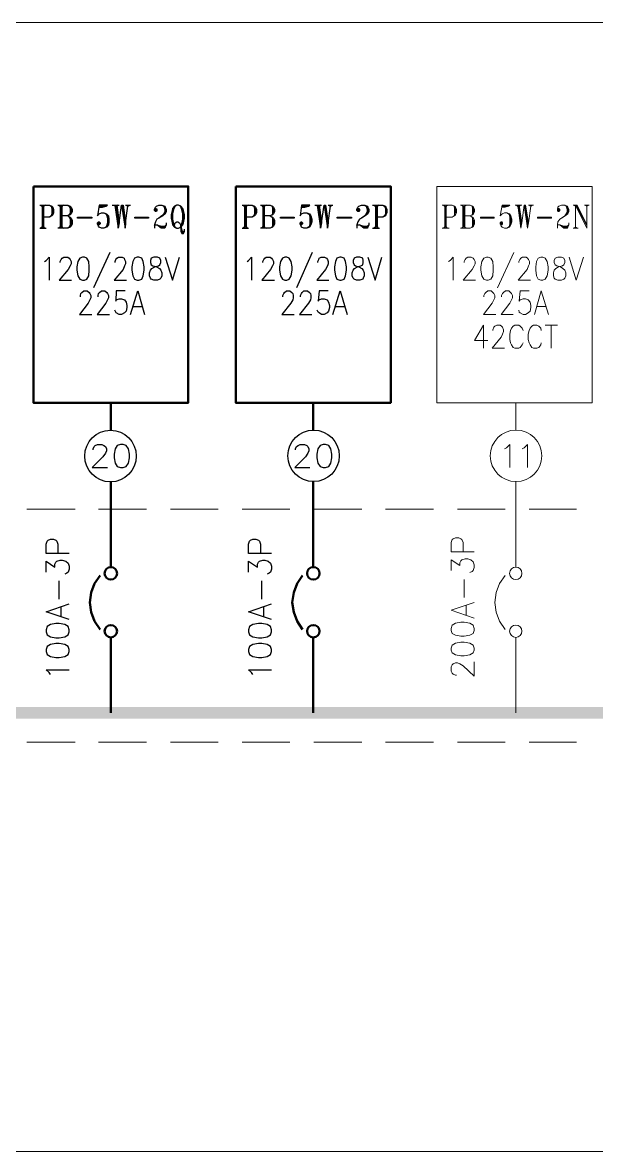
# Model space of a CAD drawing. Header units: inches. Extents: x 0.9 to 46, y 0.8 to 32.4.
# Drawn here: x 9.945 to 11.896, y 24.258 to 28.093 of the extents above; entities that cross this region are included whole.
import ezdxf

# ---------------------------------------------------------------- set-up
doc = ezdxf.new("R2010")
doc.units = ezdxf.units.IN
doc.header["$MEASUREMENT"] = 0
doc.layers.add('PDF_Geometry', color=7, linetype='Continuous')
doc.layers.add('PDF_Solid Fills', color=7, linetype='Continuous')

msp = doc.modelspace()

# ---------------------------------------------------------------- linework, layer by layer
at = {"layer": 'PDF_Geometry', "color": 8, "lineweight": 20, "true_color": 0x808080}
for points in [[(41.7374, 28.0928), (5.4416, 28.0928)], [(41.7374, 24.2579), (5.4416, 24.2579)]]:
    msp.add_lwpolyline(points, dxfattribs=at)
at = {"layer": 'PDF_Geometry', "lineweight": 50}
for points in [[(9.9815, 27.5362), (9.9815, 26.8012), (10.5081, 26.8012), (10.5081, 27.5362)], [(10.6698, 27.5362), (10.6698, 26.8012), (11.1964, 26.8012), (11.1964, 27.5362)]]:
    msp.add_lwpolyline(points, close=True, dxfattribs=at)
at = {"layer": 'PDF_Geometry', "lineweight": 9}
for points in [[(11.3531, 27.5362), (11.3531, 26.8012), (11.8815, 26.8012), (11.8815, 27.5362)], [(11.5481, 27.4278), (11.5015, 27.4278), (11.5015, 27.4312), (11.5481, 27.4312)], [(11.7431, 27.4278), (11.6948, 27.4278), (11.6948, 27.4312), (11.7431, 27.4312)], [(11.7648, 27.4545), (11.7681, 27.4545), (11.7681, 27.4578), (11.7648, 27.4578)], [(11.5715, 27.4095), (11.5748, 27.4095), (11.5748, 27.4128), (11.5715, 27.4128)], [(11.5215, 27.2962), (11.5131, 27.2928), (11.5064, 27.2812), (11.5031, 27.2629), (11.5031, 27.2512), (11.5064, 27.2328), (11.5131, 27.2212), (11.5215, 27.2178), (11.5281, 27.2178), (11.5365, 27.2212), (11.5431, 27.2328), (11.5448, 27.2512), (11.5448, 27.2629), (11.5431, 27.2812), (11.5365, 27.2928), (11.5281, 27.2962)], [(11.7065, 27.2962), (11.6981, 27.2928), (11.6915, 27.2812), (11.6898, 27.2629), (11.6898, 27.2512), (11.6915, 27.2328), (11.6981, 27.2212), (11.7065, 27.2178), (11.7131, 27.2178), (11.7215, 27.2212), (11.7281, 27.2328), (11.7314, 27.2512), (11.7314, 27.2629), (11.7281, 27.2812), (11.7215, 27.2928), (11.7131, 27.2962)], [(11.7648, 27.2962), (11.7548, 27.2928), (11.7514, 27.2845), (11.7514, 27.2778), (11.7548, 27.2695), (11.7615, 27.2662), (11.7731, 27.2629), (11.7815, 27.2578), (11.7881, 27.2512), (11.7915, 27.2428), (11.7915, 27.2328), (11.7881, 27.2245), (11.7848, 27.2212), (11.7765, 27.2178), (11.7648, 27.2178), (11.7548, 27.2212), (11.7514, 27.2245), (11.7498, 27.2328), (11.7498, 27.2428), (11.7514, 27.2512), (11.7581, 27.2578), (11.7664, 27.2629), (11.7798, 27.2662), (11.7848, 27.2695), (11.7881, 27.2778), (11.7881, 27.2845), (11.7848, 27.2928), (11.7765, 27.2962)], [(11.4015, 26.0279), (11.4048, 26.0179), (11.4165, 26.0112), (11.4348, 26.0079), (11.4465, 26.0079), (11.4648, 26.0112), (11.4764, 26.0179), (11.4798, 26.0279), (11.4798, 26.0345), (11.4764, 26.0462), (11.4648, 26.0529), (11.4465, 26.0562), (11.4348, 26.0562), (11.4165, 26.0529), (11.4048, 26.0462), (11.4015, 26.0345)], [(11.4015, 25.9612), (11.4048, 25.9512), (11.4165, 25.9445), (11.4348, 25.9412), (11.4465, 25.9412), (11.4648, 25.9445), (11.4764, 25.9512), (11.4798, 25.9612), (11.4798, 25.9679), (11.4764, 25.9778), (11.4648, 25.9845), (11.4465, 25.9879), (11.4348, 25.9879), (11.4165, 25.9845), (11.4048, 25.9778), (11.4015, 25.9679)]]:
    msp.add_lwpolyline(points, close=True, dxfattribs=at)
at = {"layer": 'PDF_Geometry', "lineweight": 30}
for points in [[(10.0031, 27.4728), (10.0365, 27.4728), (10.0448, 27.4695), (10.0482, 27.4662), (10.0498, 27.4578), (10.0498, 27.4462), (10.0482, 27.4395), (10.0448, 27.4362), (10.0365, 27.4312), (10.0165, 27.4312)], [(10.0048, 27.4728), (10.0115, 27.4695)], [(10.0081, 27.4728), (10.0115, 27.4662)], [(10.0115, 27.4728), (10.0115, 27.3945)], [(10.0148, 27.4695), (10.0148, 27.3978)], [(10.0165, 27.4728), (10.0165, 27.3945)], [(10.0198, 27.4728), (10.0165, 27.4662)], [(10.0231, 27.4728), (10.0165, 27.4695)], [(10.0365, 27.4728), (10.0415, 27.4695), (10.0448, 27.4612), (10.0448, 27.4428), (10.0415, 27.4362), (10.0365, 27.4312)], [(10.0448, 27.4662), (10.0482, 27.4578), (10.0482, 27.4462), (10.0448, 27.4395)], [(10.0648, 27.4728), (10.0982, 27.4728), (10.1065, 27.4695), (10.1098, 27.4662), (10.1132, 27.4578), (10.1132, 27.4512), (10.1098, 27.4428), (10.1065, 27.4395), (10.0982, 27.4362), (10.1065, 27.4312), (10.1098, 27.4278), (10.1132, 27.4212), (10.1132, 27.4095), (10.1098, 27.4012), (10.1065, 27.3978), (10.0982, 27.3945), (10.0648, 27.3945)], [(10.0682, 27.4728), (10.0731, 27.4695)], [(10.0698, 27.4728), (10.0731, 27.4662)], [(10.0731, 27.4728), (10.0731, 27.3945)], [(10.0765, 27.4695), (10.0765, 27.3978)], [(10.0782, 27.4728), (10.0782, 27.3945)], [(10.0982, 27.4728), (10.1032, 27.4695), (10.1065, 27.4612), (10.1065, 27.4462), (10.1032, 27.4395), (10.0982, 27.4362), (10.0782, 27.4362)], [(10.0815, 27.4728), (10.0782, 27.4662)], [(10.0848, 27.4728), (10.0782, 27.4695)], [(10.1065, 27.4662), (10.1098, 27.4578), (10.1098, 27.4512), (10.1065, 27.4428)], [(10.2048, 27.4662), (10.2165, 27.4662), (10.2281, 27.4695), (10.2331, 27.4728), (10.2048, 27.4728), (10.1998, 27.4362), (10.2048, 27.4428), (10.2131, 27.4462), (10.2215, 27.4462), (10.2298, 27.4428), (10.2365, 27.4362), (10.2382, 27.4245), (10.2382, 27.4162), (10.2365, 27.4062), (10.2298, 27.3978), (10.2215, 27.3945), (10.2131, 27.3945), (10.2048, 27.3978), (10.2032, 27.4012), (10.1998, 27.4095), (10.1998, 27.4128), (10.2032, 27.4162), (10.2048, 27.4162), (10.2081, 27.4128), (10.2081, 27.4095), (10.2048, 27.4062), (10.2032, 27.4062)], [(10.2048, 27.4695), (10.2281, 27.4695)], [(10.2498, 27.4728), (10.2732, 27.4728)], [(10.2532, 27.4728), (10.2615, 27.4695)], [(10.2565, 27.4728), (10.2615, 27.4662)], [(10.2581, 27.4728), (10.2698, 27.3945), (10.2698, 27.4128), (10.2615, 27.4728)], [(10.2648, 27.4728), (10.2732, 27.4128), (10.2815, 27.4728), (10.2931, 27.3945), (10.2931, 27.4128), (10.2831, 27.4728)], [(10.2665, 27.4728), (10.2648, 27.4662)], [(10.2698, 27.4728), (10.2648, 27.4695)], [(10.2815, 27.4728), (10.2865, 27.4728), (10.2948, 27.4128), (10.3031, 27.4695)], [(10.2948, 27.4728), (10.3115, 27.4728)], [(10.2981, 27.4728), (10.3031, 27.4695), (10.3098, 27.4728)], [(10.3965, 27.4612), (10.3998, 27.4612), (10.4015, 27.4578), (10.4015, 27.4545), (10.3998, 27.4512), (10.3965, 27.4512), (10.3932, 27.4545), (10.3932, 27.4578), (10.3965, 27.4662), (10.3998, 27.4695), (10.4082, 27.4728), (10.4181, 27.4728), (10.4282, 27.4695), (10.4298, 27.4662), (10.4331, 27.4578), (10.4331, 27.4512), (10.4298, 27.4428), (10.4215, 27.4362), (10.4082, 27.4278), (10.4015, 27.4245), (10.3965, 27.4162), (10.3932, 27.4062), (10.3932, 27.3945)], [(10.4181, 27.4728), (10.4248, 27.4695), (10.4282, 27.4578), (10.4282, 27.4512), (10.4248, 27.4428), (10.4181, 27.4362), (10.4082, 27.4278)], [(10.4282, 27.4662), (10.4298, 27.4578), (10.4298, 27.4512), (10.4282, 27.4428)], [(10.4581, 27.4612), (10.4548, 27.4545), (10.4531, 27.4428), (10.4531, 27.4245), (10.4548, 27.4128), (10.4581, 27.4062)], [(10.4698, 27.4728), (10.4631, 27.4695), (10.4581, 27.4578), (10.4548, 27.4428), (10.4548, 27.4245), (10.4581, 27.4095), (10.4631, 27.3978), (10.4698, 27.3945)], [(10.4748, 27.3945), (10.4815, 27.3978), (10.4865, 27.4095), (10.4898, 27.4245), (10.4898, 27.4428), (10.4865, 27.4578), (10.4815, 27.4695), (10.4748, 27.4728)], [(10.4865, 27.4062), (10.4898, 27.4128), (10.4915, 27.4245), (10.4915, 27.4428), (10.4898, 27.4545), (10.4865, 27.4612)], [(10.6915, 27.4728), (10.7248, 27.4728), (10.7331, 27.4695), (10.7365, 27.4662), (10.7398, 27.4578), (10.7398, 27.4462), (10.7365, 27.4395), (10.7331, 27.4362), (10.7248, 27.4312), (10.7048, 27.4312)], [(10.6948, 27.4728), (10.6998, 27.4695)], [(10.6965, 27.4728), (10.6998, 27.4662)], [(10.6998, 27.4728), (10.6998, 27.3945)], [(10.7032, 27.4695), (10.7032, 27.3978)], [(10.7048, 27.4728), (10.7048, 27.3945)], [(10.7081, 27.4728), (10.7048, 27.4662)], [(10.7115, 27.4728), (10.7048, 27.4695)], [(10.7248, 27.4728), (10.7315, 27.4695), (10.7331, 27.4612), (10.7331, 27.4428), (10.7315, 27.4362), (10.7248, 27.4312)], [(10.7331, 27.4662), (10.7365, 27.4578), (10.7365, 27.4462), (10.7331, 27.4395)], [(10.7531, 27.4728), (10.7865, 27.4728), (10.7948, 27.4695), (10.7981, 27.4662), (10.8015, 27.4578), (10.8015, 27.4512), (10.7981, 27.4428), (10.7948, 27.4395), (10.7865, 27.4362), (10.7948, 27.4312), (10.7981, 27.4278), (10.8015, 27.4212), (10.8015, 27.4095), (10.7981, 27.4012), (10.7948, 27.3978), (10.7865, 27.3945), (10.7531, 27.3945)], [(10.7565, 27.4728), (10.7615, 27.4695)], [(10.7582, 27.4728), (10.7615, 27.4662)], [(10.7615, 27.4728), (10.7615, 27.3945)], [(10.7648, 27.4695), (10.7648, 27.3978)], [(10.7665, 27.4728), (10.7665, 27.3945)], [(10.7865, 27.4728), (10.7931, 27.4695), (10.7948, 27.4612), (10.7948, 27.4462), (10.7931, 27.4395), (10.7865, 27.4362), (10.7665, 27.4362)], [(10.7698, 27.4728), (10.7665, 27.4662)], [(10.7731, 27.4728), (10.7665, 27.4695)], [(10.7948, 27.4662), (10.7981, 27.4578), (10.7981, 27.4512), (10.7948, 27.4428)], [(10.8931, 27.4662), (10.9048, 27.4662), (10.9165, 27.4695), (10.9215, 27.4728), (10.8931, 27.4728), (10.8881, 27.4362), (10.8931, 27.4428), (10.9015, 27.4462), (10.9115, 27.4462), (10.9198, 27.4428), (10.9248, 27.4362), (10.9281, 27.4245), (10.9281, 27.4162), (10.9248, 27.4062), (10.9198, 27.3978), (10.9115, 27.3945), (10.9015, 27.3945), (10.8931, 27.3978), (10.8915, 27.4012), (10.8881, 27.4095), (10.8881, 27.4128), (10.8915, 27.4162), (10.8931, 27.4162), (10.8965, 27.4128), (10.8965, 27.4095), (10.8931, 27.4062), (10.8915, 27.4062)], [(10.8931, 27.4695), (10.9165, 27.4695)], [(10.9381, 27.4728), (10.9615, 27.4728)], [(10.9415, 27.4728), (10.9498, 27.4695)], [(10.9448, 27.4728), (10.9498, 27.4662)], [(10.9465, 27.4728), (10.9581, 27.3945), (10.9581, 27.4128), (10.9498, 27.4728)], [(10.9531, 27.4728), (10.9615, 27.4128), (10.9698, 27.4728), (10.9815, 27.3945), (10.9815, 27.4128), (10.9731, 27.4728)], [(10.9565, 27.4728), (10.9531, 27.4662)], [(10.9581, 27.4728), (10.9531, 27.4695)], [(10.9698, 27.4728), (10.9748, 27.4728), (10.9832, 27.4128), (10.9915, 27.4695)], [(10.9832, 27.4728), (10.9998, 27.4728)], [(10.9865, 27.4728), (10.9915, 27.4695), (10.9981, 27.4728)], [(11.0848, 27.4612), (11.0881, 27.4612), (11.0898, 27.4578), (11.0898, 27.4545), (11.0881, 27.4512), (11.0848, 27.4512), (11.0815, 27.4545), (11.0815, 27.4578), (11.0848, 27.4662), (11.0881, 27.4695), (11.0965, 27.4728), (11.1081, 27.4728), (11.1165, 27.4695), (11.1181, 27.4662), (11.1215, 27.4578), (11.1215, 27.4512), (11.1181, 27.4428), (11.1098, 27.4362), (11.0965, 27.4278), (11.0898, 27.4245), (11.0848, 27.4162), (11.0815, 27.4062), (11.0815, 27.3945)], [(11.1081, 27.4728), (11.1131, 27.4695), (11.1165, 27.4578), (11.1165, 27.4512), (11.1131, 27.4428), (11.1081, 27.4362), (11.0965, 27.4278)], [(11.1165, 27.4662), (11.1181, 27.4578), (11.1181, 27.4512), (11.1165, 27.4428)], [(11.1348, 27.4728), (11.1698, 27.4728), (11.1781, 27.4695), (11.1798, 27.4662), (11.1831, 27.4578), (11.1831, 27.4462), (11.1798, 27.4395), (11.1781, 27.4362), (11.1698, 27.4312), (11.1498, 27.4312)], [(11.1381, 27.4728), (11.1448, 27.4695)], [(11.1415, 27.4728), (11.1448, 27.4662)], [(11.1448, 27.4728), (11.1448, 27.3945)], [(11.1465, 27.4695), (11.1465, 27.3978)], [(11.1498, 27.4728), (11.1498, 27.3945)], [(11.1531, 27.4728), (11.1498, 27.4662)], [(11.1548, 27.4728), (11.1498, 27.4695)], [(11.1698, 27.4728), (11.1748, 27.4695), (11.1781, 27.4612), (11.1781, 27.4428), (11.1748, 27.4362), (11.1698, 27.4312)], [(11.1781, 27.4662), (11.1798, 27.4578), (11.1798, 27.4462), (11.1781, 27.4395)], [(10.0982, 27.4362), (10.1032, 27.4312), (10.1065, 27.4245), (10.1065, 27.4062), (10.1032, 27.3978), (10.0982, 27.3945)], [(10.1065, 27.4278), (10.1098, 27.4212), (10.1098, 27.4095), (10.1065, 27.4012)], [(10.2215, 27.4462), (10.2281, 27.4428), (10.2298, 27.4395), (10.2331, 27.4278), (10.2331, 27.4128), (10.2298, 27.4012), (10.2281, 27.3978), (10.2215, 27.3945)], [(10.2331, 27.4362), (10.2365, 27.4278), (10.2365, 27.4128), (10.2331, 27.4062)], [(10.7865, 27.4362), (10.7931, 27.4312), (10.7948, 27.4245), (10.7948, 27.4062), (10.7931, 27.3978), (10.7865, 27.3945)], [(10.7948, 27.4278), (10.7981, 27.4212), (10.7981, 27.4095), (10.7948, 27.4012)], [(10.9115, 27.4462), (10.9165, 27.4428), (10.9198, 27.4395), (10.9215, 27.4278), (10.9215, 27.4128), (10.9198, 27.4012), (10.9165, 27.3978), (10.9115, 27.3945)], [(10.9215, 27.4362), (10.9248, 27.4278), (10.9248, 27.4128), (10.9215, 27.4062)], [(10.0031, 27.3945), (10.0248, 27.3945)], [(10.0115, 27.3978), (10.0048, 27.3945)], [(10.0115, 27.4012), (10.0081, 27.3945)], [(10.0165, 27.4012), (10.0198, 27.3945)], [(10.0165, 27.3978), (10.0231, 27.3945)], [(10.0731, 27.3978), (10.0682, 27.3945)], [(10.0731, 27.4012), (10.0698, 27.3945)], [(10.0782, 27.4012), (10.0815, 27.3945)], [(10.0782, 27.3978), (10.0848, 27.3945)], [(10.2732, 27.4128), (10.2698, 27.3945)], [(10.2948, 27.4128), (10.2931, 27.3945)], [(10.3932, 27.4012), (10.3965, 27.4062), (10.4015, 27.4062), (10.4165, 27.4012), (10.4282, 27.4012), (10.4331, 27.4062)], [(10.4331, 27.4128), (10.4331, 27.4062), (10.4298, 27.3978), (10.4282, 27.3945), (10.4165, 27.3945), (10.4015, 27.4062), (10.4165, 27.3978), (10.4282, 27.3978), (10.4298, 27.4012)], [(10.4615, 27.4062), (10.4631, 27.4128), (10.4698, 27.4162), (10.4731, 27.4162), (10.4782, 27.4128), (10.4815, 27.4062), (10.4831, 27.3828), (10.4865, 27.3762), (10.4915, 27.3762), (10.4948, 27.3828), (10.4948, 27.3912)], [(10.4815, 27.4062), (10.4865, 27.3862), (10.4898, 27.3828), (10.4915, 27.3828), (10.4948, 27.3862)], [(10.4831, 27.3912), (10.4865, 27.3828), (10.4898, 27.3795), (10.4915, 27.3795)], [(10.6915, 27.3945), (10.7131, 27.3945)], [(10.6998, 27.3978), (10.6948, 27.3945)], [(10.6998, 27.4012), (10.6965, 27.3945)], [(10.7048, 27.4012), (10.7081, 27.3945)], [(10.7048, 27.3978), (10.7115, 27.3945)], [(10.7615, 27.3978), (10.7565, 27.3945)], [(10.7615, 27.4012), (10.7582, 27.3945)], [(10.7665, 27.4012), (10.7698, 27.3945)], [(10.7665, 27.3978), (10.7731, 27.3945)], [(10.9615, 27.4128), (10.9581, 27.3945)], [(10.9832, 27.4128), (10.9815, 27.3945)], [(11.0815, 27.4012), (11.0848, 27.4062), (11.0898, 27.4062), (11.1048, 27.4012), (11.1165, 27.4012), (11.1215, 27.4062)], [(11.1215, 27.4128), (11.1215, 27.4062), (11.1181, 27.3978), (11.1165, 27.3945), (11.1048, 27.3945), (11.0898, 27.4062), (11.1048, 27.3978), (11.1165, 27.3978), (11.1181, 27.4012)], [(11.1348, 27.3945), (11.1581, 27.3945)], [(11.1448, 27.3978), (11.1381, 27.3945)], [(11.1448, 27.4012), (11.1415, 27.3945)], [(11.1498, 27.4012), (11.1531, 27.3945)], [(11.1498, 27.3978), (11.1548, 27.3945)], [(10.2415, 27.3112), (10.1865, 27.1912)], [(10.9298, 27.3112), (10.8765, 27.1912)], [(10.0198, 27.2812), (10.0248, 27.2845), (10.0348, 27.2962), (10.0348, 27.2178)], [(10.0731, 27.2778), (10.0731, 27.2812), (10.0765, 27.2878), (10.0798, 27.2928), (10.0848, 27.2962), (10.0982, 27.2962), (10.1032, 27.2928), (10.1065, 27.2878), (10.1098, 27.2812), (10.1098, 27.2728), (10.1065, 27.2662), (10.0998, 27.2545), (10.0698, 27.2178), (10.1115, 27.2178)], [(10.2598, 27.2778), (10.2598, 27.2812), (10.2615, 27.2878), (10.2648, 27.2928), (10.2715, 27.2962), (10.2831, 27.2962), (10.2898, 27.2928), (10.2915, 27.2878), (10.2948, 27.2812), (10.2948, 27.2728), (10.2915, 27.2662), (10.2865, 27.2545), (10.2565, 27.2178), (10.2981, 27.2178)], [(10.4298, 27.2962), (10.4548, 27.2178), (10.4782, 27.2962)], [(10.7081, 27.2812), (10.7131, 27.2845), (10.7231, 27.2962), (10.7231, 27.2178)], [(10.7615, 27.2778), (10.7615, 27.2812), (10.7648, 27.2878), (10.7681, 27.2928), (10.7731, 27.2962), (10.7865, 27.2962), (10.7915, 27.2928), (10.7948, 27.2878), (10.7981, 27.2812), (10.7981, 27.2728), (10.7948, 27.2662), (10.7881, 27.2545), (10.7582, 27.2178), (10.8015, 27.2178)], [(10.9481, 27.2778), (10.9481, 27.2812), (10.9515, 27.2878), (10.9531, 27.2928), (10.9598, 27.2962), (10.9714, 27.2962), (10.9781, 27.2928), (10.9815, 27.2878), (10.9832, 27.2812), (10.9832, 27.2728), (10.9815, 27.2662), (10.9748, 27.2545), (10.9448, 27.2178), (10.9865, 27.2178)], [(11.1181, 27.2962), (11.1431, 27.2178), (11.1665, 27.2962)], [(10.1415, 27.1612), (10.1415, 27.1662), (10.1431, 27.1728), (10.1465, 27.1762), (10.1532, 27.1812), (10.1648, 27.1812), (10.1715, 27.1762), (10.1731, 27.1728), (10.1765, 27.1662), (10.1765, 27.1578), (10.1731, 27.1512), (10.1682, 27.1395), (10.1382, 27.1012), (10.1798, 27.1012)], [(10.2015, 27.1612), (10.2015, 27.1662), (10.2032, 27.1728), (10.2065, 27.1762), (10.2131, 27.1812), (10.2248, 27.1812), (10.2315, 27.1762), (10.2331, 27.1728), (10.2365, 27.1662), (10.2365, 27.1578), (10.2331, 27.1512), (10.2281, 27.1395), (10.1981, 27.1012), (10.2398, 27.1012)], [(10.2931, 27.1812), (10.2631, 27.1812), (10.2615, 27.1462), (10.2631, 27.1512), (10.2732, 27.1545), (10.2815, 27.1545), (10.2915, 27.1512), (10.2965, 27.1429), (10.2998, 27.1312), (10.2998, 27.1245), (10.2965, 27.1128), (10.2915, 27.1062), (10.2815, 27.1012), (10.2732, 27.1012), (10.2631, 27.1062), (10.2615, 27.1095), (10.2581, 27.1162)], [(10.3115, 27.1012), (10.3365, 27.1812), (10.3598, 27.1012)], [(10.8298, 27.1612), (10.8298, 27.1662), (10.8331, 27.1728), (10.8348, 27.1762), (10.8415, 27.1812), (10.8531, 27.1812), (10.8598, 27.1762), (10.8631, 27.1728), (10.8648, 27.1662), (10.8648, 27.1578), (10.8631, 27.1512), (10.8565, 27.1395), (10.8265, 27.1012), (10.8681, 27.1012)], [(10.8898, 27.1612), (10.8898, 27.1662), (10.8931, 27.1728), (10.8948, 27.1762), (10.9015, 27.1812), (10.9131, 27.1812), (10.9198, 27.1762), (10.9231, 27.1728), (10.9248, 27.1662), (10.9248, 27.1578), (10.9231, 27.1512), (10.9165, 27.1395), (10.8864, 27.1012), (10.9281, 27.1012)], [(10.9832, 27.1812), (10.9531, 27.1812), (10.9498, 27.1462), (10.9531, 27.1512), (10.9615, 27.1545), (10.9698, 27.1545), (10.9798, 27.1512), (10.9848, 27.1429), (10.9881, 27.1312), (10.9881, 27.1245), (10.9848, 27.1128), (10.9798, 27.1062), (10.9698, 27.1012), (10.9615, 27.1012), (10.9531, 27.1062), (10.9498, 27.1095), (10.9465, 27.1162)], [(10.9998, 27.1012), (11.0248, 27.1812), (11.0481, 27.1012)], [(10.3215, 27.1278), (10.3515, 27.1278)], [(11.0098, 27.1278), (11.0398, 27.1278)], [(10.1848, 26.6412), (10.1848, 26.6445), (10.1882, 26.6528), (10.1915, 26.6562), (10.1998, 26.6595), (10.2148, 26.6595), (10.2215, 26.6562), (10.2265, 26.6528), (10.2298, 26.6445), (10.2298, 26.6378), (10.2265, 26.6295), (10.2182, 26.6178), (10.1815, 26.5812), (10.2331, 26.5812)], [(10.8731, 26.6412), (10.8731, 26.6445), (10.8765, 26.6528), (10.8815, 26.6562), (10.8881, 26.6595), (10.9031, 26.6595), (10.9115, 26.6562), (10.9148, 26.6528), (10.9181, 26.6445), (10.9181, 26.6378), (10.9148, 26.6295), (10.9065, 26.6178), (10.8698, 26.5812), (10.9215, 26.5812)], [(10.1032, 26.2895), (10.0248, 26.2895), (10.0248, 26.3212), (10.0282, 26.3312), (10.0315, 26.3345), (10.0398, 26.3378), (10.0498, 26.3378), (10.0581, 26.3345), (10.0615, 26.3312), (10.0648, 26.3212), (10.0648, 26.2895)], [(10.7915, 26.2895), (10.7131, 26.2895), (10.7131, 26.3212), (10.7165, 26.3312), (10.7198, 26.3345), (10.7281, 26.3378), (10.7382, 26.3378), (10.7465, 26.3345), (10.7498, 26.3312), (10.7531, 26.3212), (10.7531, 26.2895)], [(10.0248, 26.2262), (10.0248, 26.2629), (10.0548, 26.2429), (10.0548, 26.2528), (10.0581, 26.2595), (10.0615, 26.2629), (10.0731, 26.2662), (10.0798, 26.2662), (10.0915, 26.2629), (10.0998, 26.2562), (10.1032, 26.2462), (10.1032, 26.2362), (10.0998, 26.2262), (10.0948, 26.2229), (10.0881, 26.2195)], [(10.7131, 26.2262), (10.7131, 26.2629), (10.7431, 26.2429), (10.7431, 26.2528), (10.7465, 26.2595), (10.7498, 26.2629), (10.7615, 26.2662), (10.7681, 26.2662), (10.7798, 26.2629), (10.7881, 26.2562), (10.7915, 26.2462), (10.7915, 26.2362), (10.7881, 26.2262), (10.7831, 26.2229), (10.7765, 26.2195)], [(10.0698, 26.1345), (10.0698, 26.1962)], [(10.7582, 26.1345), (10.7582, 26.1962)], [(10.1032, 26.0645), (10.0248, 26.0912), (10.1032, 26.1179)], [(10.7915, 26.0645), (10.7131, 26.0912), (10.7915, 26.1179)], [(10.0765, 26.0745), (10.0765, 26.1079)], [(10.7648, 26.0745), (10.7648, 26.1079)], [(10.0398, 25.8779), (10.0348, 25.8845), (10.0248, 25.8945), (10.1032, 25.8945)], [(10.7281, 25.8779), (10.7231, 25.8845), (10.7131, 25.8945), (10.7915, 25.8945)]]:
    msp.add_lwpolyline(points, dxfattribs=at)
for points in [[(10.4698, 27.4728), (10.4615, 27.4695), (10.4548, 27.4612), (10.4531, 27.4545), (10.4498, 27.4395), (10.4498, 27.4278), (10.4531, 27.4128), (10.4548, 27.4062), (10.4615, 27.3978), (10.4698, 27.3945), (10.4748, 27.3945), (10.4831, 27.3978), (10.4898, 27.4062), (10.4915, 27.4128), (10.4948, 27.4278), (10.4948, 27.4395), (10.4915, 27.4545), (10.4898, 27.4612), (10.4831, 27.4695), (10.4748, 27.4728)], [(10.1798, 27.4278), (10.1315, 27.4278), (10.1315, 27.4312), (10.1798, 27.4312)], [(10.3732, 27.4278), (10.3265, 27.4278), (10.3265, 27.4312), (10.3732, 27.4312)], [(10.3965, 27.4545), (10.3998, 27.4545), (10.3998, 27.4578), (10.3965, 27.4578)], [(10.8681, 27.4278), (10.8215, 27.4278), (10.8215, 27.4312), (10.8681, 27.4312)], [(11.0631, 27.4278), (11.0148, 27.4278), (11.0148, 27.4312), (11.0631, 27.4312)], [(11.0848, 27.4545), (11.0881, 27.4545), (11.0881, 27.4578), (11.0848, 27.4578)], [(10.2032, 27.4095), (10.2048, 27.4095), (10.2048, 27.4128), (10.2032, 27.4128)], [(10.8915, 27.4095), (10.8931, 27.4095), (10.8931, 27.4128), (10.8915, 27.4128)], [(10.1482, 27.2962), (10.1398, 27.2928), (10.1332, 27.2812), (10.1298, 27.2629), (10.1298, 27.2512), (10.1332, 27.2328), (10.1398, 27.2212), (10.1482, 27.2178), (10.1548, 27.2178), (10.1631, 27.2212), (10.1698, 27.2328), (10.1715, 27.2512), (10.1715, 27.2629), (10.1698, 27.2812), (10.1631, 27.2928), (10.1548, 27.2962)], [(10.3348, 27.2962), (10.3248, 27.2928), (10.3198, 27.2812), (10.3165, 27.2629), (10.3165, 27.2512), (10.3198, 27.2328), (10.3248, 27.2212), (10.3348, 27.2178), (10.3398, 27.2178), (10.3498, 27.2212), (10.3548, 27.2328), (10.3582, 27.2512), (10.3582, 27.2629), (10.3548, 27.2812), (10.3498, 27.2928), (10.3398, 27.2962)], [(10.3915, 27.2962), (10.3815, 27.2928), (10.3798, 27.2845), (10.3798, 27.2778), (10.3815, 27.2695), (10.3881, 27.2662), (10.3998, 27.2629), (10.4098, 27.2578), (10.4148, 27.2512), (10.4181, 27.2428), (10.4181, 27.2328), (10.4148, 27.2245), (10.4115, 27.2212), (10.4031, 27.2178), (10.3915, 27.2178), (10.3815, 27.2212), (10.3798, 27.2245), (10.3765, 27.2328), (10.3765, 27.2428), (10.3798, 27.2512), (10.3848, 27.2578), (10.3948, 27.2629), (10.4065, 27.2662), (10.4115, 27.2695), (10.4148, 27.2778), (10.4148, 27.2845), (10.4115, 27.2928), (10.4031, 27.2962)], [(10.8365, 27.2962), (10.8281, 27.2928), (10.8215, 27.2812), (10.8181, 27.2629), (10.8181, 27.2512), (10.8215, 27.2328), (10.8281, 27.2212), (10.8365, 27.2178), (10.8432, 27.2178), (10.8515, 27.2212), (10.8581, 27.2328), (10.8615, 27.2512), (10.8615, 27.2629), (10.8581, 27.2812), (10.8515, 27.2928), (10.8432, 27.2962)], [(11.0231, 27.2962), (11.0131, 27.2928), (11.0081, 27.2812), (11.0048, 27.2629), (11.0048, 27.2512), (11.0081, 27.2328), (11.0131, 27.2212), (11.0231, 27.2178), (11.0281, 27.2178), (11.0381, 27.2212), (11.0431, 27.2328), (11.0465, 27.2512), (11.0465, 27.2629), (11.0431, 27.2812), (11.0381, 27.2928), (11.0281, 27.2962)], [(11.0798, 27.2962), (11.0715, 27.2928), (11.0682, 27.2845), (11.0682, 27.2778), (11.0715, 27.2695), (11.0765, 27.2662), (11.0881, 27.2629), (11.0981, 27.2578), (11.1031, 27.2512), (11.1065, 27.2428), (11.1065, 27.2328), (11.1031, 27.2245), (11.1015, 27.2212), (11.0915, 27.2178), (11.0798, 27.2178), (11.0715, 27.2212), (11.0682, 27.2245), (11.0648, 27.2328), (11.0648, 27.2428), (11.0682, 27.2512), (11.0731, 27.2578), (11.0831, 27.2629), (11.0948, 27.2662), (11.1015, 27.2695), (11.1031, 27.2778), (11.1031, 27.2845), (11.1015, 27.2928), (11.0915, 27.2962)], [(10.2781, 26.6595), (10.2665, 26.6562), (10.2598, 26.6445), (10.2565, 26.6262), (10.2565, 26.6145), (10.2598, 26.5962), (10.2665, 26.5845), (10.2781, 26.5812), (10.2865, 26.5812), (10.2965, 26.5845), (10.3048, 26.5962), (10.3082, 26.6145), (10.3082, 26.6262), (10.3048, 26.6445), (10.2965, 26.6562), (10.2865, 26.6595)], [(10.9665, 26.6595), (10.9565, 26.6562), (10.9481, 26.6445), (10.9448, 26.6262), (10.9448, 26.6145), (10.9481, 26.5962), (10.9565, 26.5845), (10.9665, 26.5812), (10.9748, 26.5812), (10.9865, 26.5845), (10.9931, 26.5962), (10.9965, 26.6145), (10.9965, 26.6262), (10.9931, 26.6445), (10.9865, 26.6562), (10.9748, 26.6595)], [(10.0248, 26.0229), (10.0282, 26.0128), (10.0398, 26.0062), (10.0581, 26.0029), (10.0698, 26.0029), (10.0881, 26.0062), (10.0998, 26.0128), (10.1032, 26.0229), (10.1032, 26.0295), (10.0998, 26.0412), (10.0881, 26.0478), (10.0698, 26.0512), (10.0581, 26.0512), (10.0398, 26.0478), (10.0282, 26.0412), (10.0248, 26.0295)], [(10.7131, 26.0229), (10.7165, 26.0128), (10.7281, 26.0062), (10.7465, 26.0029), (10.7582, 26.0029), (10.7765, 26.0062), (10.7881, 26.0128), (10.7915, 26.0229), (10.7915, 26.0295), (10.7881, 26.0412), (10.7765, 26.0478), (10.7582, 26.0512), (10.7465, 26.0512), (10.7281, 26.0478), (10.7165, 26.0412), (10.7131, 26.0295)], [(10.0248, 25.9562), (10.0282, 25.9462), (10.0398, 25.9395), (10.0581, 25.9362), (10.0698, 25.9362), (10.0881, 25.9395), (10.0998, 25.9462), (10.1032, 25.9562), (10.1032, 25.9629), (10.0998, 25.9729), (10.0881, 25.9795), (10.0698, 25.9829), (10.0581, 25.9829), (10.0398, 25.9795), (10.0282, 25.9729), (10.0248, 25.9629)], [(10.7131, 25.9562), (10.7165, 25.9462), (10.7281, 25.9395), (10.7465, 25.9362), (10.7582, 25.9362), (10.7765, 25.9395), (10.7881, 25.9462), (10.7915, 25.9562), (10.7915, 25.9629), (10.7881, 25.9729), (10.7765, 25.9795), (10.7582, 25.9829), (10.7465, 25.9829), (10.7281, 25.9795), (10.7165, 25.9729), (10.7131, 25.9629)]]:
    msp.add_lwpolyline(points, close=True, dxfattribs=at)
at = {"layer": 'PDF_Geometry', "lineweight": 9}
for points in [[(11.3714, 27.4728), (11.4048, 27.4728), (11.4131, 27.4695), (11.4165, 27.4662), (11.4198, 27.4578), (11.4198, 27.4462), (11.4165, 27.4395), (11.4131, 27.4362), (11.4048, 27.4312), (11.3848, 27.4312)], [(11.3748, 27.4728), (11.3798, 27.4695)], [(11.3765, 27.4728), (11.3798, 27.4662)], [(11.3798, 27.4728), (11.3798, 27.3945)], [(11.3831, 27.4695), (11.3831, 27.3978)], [(11.3848, 27.4728), (11.3848, 27.3945)], [(11.3881, 27.4728), (11.3848, 27.4662)], [(11.3915, 27.4728), (11.3848, 27.4695)], [(11.4048, 27.4728), (11.4115, 27.4695), (11.4131, 27.4612), (11.4131, 27.4428), (11.4115, 27.4362), (11.4048, 27.4312)], [(11.4131, 27.4662), (11.4165, 27.4578), (11.4165, 27.4462), (11.4131, 27.4395)], [(11.4331, 27.4728), (11.4665, 27.4728), (11.4748, 27.4695), (11.4781, 27.4662), (11.4815, 27.4578), (11.4815, 27.4512), (11.4781, 27.4428), (11.4748, 27.4395), (11.4665, 27.4362), (11.4748, 27.4312), (11.4781, 27.4278), (11.4815, 27.4212), (11.4815, 27.4095), (11.4781, 27.4012), (11.4748, 27.3978), (11.4665, 27.3945), (11.4331, 27.3945)], [(11.4365, 27.4728), (11.4414, 27.4695)], [(11.4398, 27.4728), (11.4414, 27.4662)], [(11.4414, 27.4728), (11.4414, 27.3945)], [(11.4448, 27.4695), (11.4448, 27.3978)], [(11.4481, 27.4728), (11.4481, 27.3945)], [(11.4665, 27.4728), (11.4731, 27.4695), (11.4748, 27.4612), (11.4748, 27.4462), (11.4731, 27.4395), (11.4665, 27.4362), (11.4481, 27.4362)], [(11.4498, 27.4728), (11.4481, 27.4662)], [(11.4531, 27.4728), (11.4481, 27.4695)], [(11.4748, 27.4662), (11.4781, 27.4578), (11.4781, 27.4512), (11.4748, 27.4428)], [(11.5748, 27.4662), (11.5848, 27.4662), (11.5964, 27.4695), (11.6015, 27.4728), (11.5748, 27.4728), (11.5681, 27.4362), (11.5748, 27.4428), (11.5831, 27.4462), (11.5915, 27.4462), (11.5998, 27.4428), (11.6048, 27.4362), (11.6081, 27.4245), (11.6081, 27.4162), (11.6048, 27.4062), (11.5998, 27.3978), (11.5915, 27.3945), (11.5831, 27.3945), (11.5748, 27.3978), (11.5715, 27.4012), (11.5681, 27.4095), (11.5681, 27.4128), (11.5715, 27.4162), (11.5748, 27.4162), (11.5765, 27.4128), (11.5765, 27.4095), (11.5748, 27.4062), (11.5715, 27.4062)], [(11.5748, 27.4695), (11.5964, 27.4695)], [(11.6198, 27.4728), (11.6415, 27.4728)], [(11.6215, 27.4728), (11.6298, 27.4695)], [(11.6248, 27.4728), (11.6298, 27.4662)], [(11.6281, 27.4728), (11.6381, 27.3945), (11.6381, 27.4128), (11.6298, 27.4728)], [(11.6331, 27.4728), (11.6415, 27.4128), (11.6498, 27.4728), (11.6615, 27.3945), (11.6615, 27.4128), (11.6531, 27.4728)], [(11.6365, 27.4728), (11.6331, 27.4662)], [(11.6381, 27.4728), (11.6331, 27.4695)], [(11.6498, 27.4728), (11.6548, 27.4728), (11.6648, 27.4128), (11.6731, 27.4695)], [(11.6648, 27.4728), (11.6814, 27.4728)], [(11.6664, 27.4728), (11.6731, 27.4695), (11.6781, 27.4728)], [(11.7648, 27.4612), (11.7681, 27.4612), (11.7714, 27.4578), (11.7714, 27.4545), (11.7681, 27.4512), (11.7648, 27.4512), (11.7631, 27.4545), (11.7631, 27.4578), (11.7648, 27.4662), (11.7681, 27.4695), (11.7765, 27.4728), (11.7881, 27.4728), (11.7965, 27.4695), (11.7981, 27.4662), (11.8014, 27.4578), (11.8014, 27.4512), (11.7981, 27.4428), (11.7898, 27.4362), (11.7765, 27.4278), (11.7714, 27.4245), (11.7648, 27.4162), (11.7631, 27.4062), (11.7631, 27.3945)], [(11.7881, 27.4728), (11.7931, 27.4695), (11.7965, 27.4578), (11.7965, 27.4512), (11.7931, 27.4428), (11.7881, 27.4362), (11.7765, 27.4278)], [(11.7965, 27.4662), (11.7981, 27.4578), (11.7981, 27.4512), (11.7965, 27.4428)], [(11.8164, 27.4728), (11.8298, 27.4728), (11.8631, 27.4062)], [(11.8181, 27.4728), (11.8248, 27.4695)], [(11.8248, 27.3978), (11.8248, 27.4728), (11.8631, 27.3945), (11.8631, 27.4695)], [(11.8265, 27.4728), (11.8615, 27.4062)], [(11.8548, 27.4728), (11.8714, 27.4728)], [(11.8581, 27.4728), (11.8631, 27.4695), (11.8698, 27.4728)], [(11.4665, 27.4362), (11.4731, 27.4312), (11.4748, 27.4245), (11.4748, 27.4062), (11.4731, 27.3978), (11.4665, 27.3945)], [(11.4748, 27.4278), (11.4781, 27.4212), (11.4781, 27.4095), (11.4748, 27.4012)], [(11.5915, 27.4462), (11.5964, 27.4428), (11.5998, 27.4395), (11.6015, 27.4278), (11.6015, 27.4128), (11.5998, 27.4012), (11.5964, 27.3978), (11.5915, 27.3945)], [(11.6015, 27.4362), (11.6048, 27.4278), (11.6048, 27.4128), (11.6015, 27.4062)], [(11.3714, 27.3945), (11.3948, 27.3945)], [(11.3798, 27.3978), (11.3748, 27.3945)], [(11.3798, 27.4012), (11.3765, 27.3945)], [(11.3848, 27.4012), (11.3881, 27.3945)], [(11.3848, 27.3978), (11.3915, 27.3945)], [(11.4414, 27.3978), (11.4365, 27.3945)], [(11.4414, 27.4012), (11.4398, 27.3945)], [(11.4481, 27.4012), (11.4498, 27.3945)], [(11.4481, 27.3978), (11.4531, 27.3945)], [(11.6415, 27.4128), (11.6381, 27.3945)], [(11.6648, 27.4128), (11.6615, 27.3945)], [(11.7631, 27.4012), (11.7648, 27.4062), (11.7714, 27.4062), (11.7848, 27.4012), (11.7965, 27.4012), (11.8014, 27.4062)], [(11.8014, 27.4128), (11.8014, 27.4062), (11.7981, 27.3978), (11.7965, 27.3945), (11.7848, 27.3945), (11.7714, 27.4062), (11.7848, 27.3978), (11.7965, 27.3978), (11.7981, 27.4012)], [(11.8164, 27.3945), (11.8331, 27.3945)], [(11.8181, 27.3945), (11.8248, 27.3978), (11.8298, 27.3945)], [(11.6148, 27.3112), (11.5598, 27.1912)], [(11.3931, 27.2812), (11.3981, 27.2845), (11.4081, 27.2962), (11.4081, 27.2178)], [(11.4465, 27.2778), (11.4465, 27.2812), (11.4498, 27.2878), (11.4531, 27.2928), (11.4581, 27.2962), (11.4698, 27.2962), (11.4764, 27.2928), (11.4798, 27.2878), (11.4831, 27.2812), (11.4831, 27.2728), (11.4798, 27.2662), (11.4731, 27.2545), (11.4431, 27.2178), (11.4848, 27.2178)], [(11.6314, 27.2778), (11.6314, 27.2812), (11.6348, 27.2878), (11.6381, 27.2928), (11.6448, 27.2962), (11.6565, 27.2962), (11.6615, 27.2928), (11.6648, 27.2878), (11.6681, 27.2812), (11.6681, 27.2728), (11.6648, 27.2662), (11.6598, 27.2545), (11.6298, 27.2178), (11.6715, 27.2178)], [(11.8031, 27.2962), (11.8265, 27.2178), (11.8514, 27.2962)], [(11.5131, 27.1612), (11.5131, 27.1662), (11.5165, 27.1728), (11.5198, 27.1762), (11.5264, 27.1812), (11.5381, 27.1812), (11.5431, 27.1762), (11.5465, 27.1728), (11.5498, 27.1662), (11.5498, 27.1578), (11.5465, 27.1512), (11.5414, 27.1395), (11.5115, 27.1012), (11.5531, 27.1012)], [(11.5731, 27.1612), (11.5731, 27.1662), (11.5765, 27.1728), (11.5798, 27.1762), (11.5865, 27.1812), (11.5981, 27.1812), (11.6031, 27.1762), (11.6065, 27.1728), (11.6098, 27.1662), (11.6098, 27.1578), (11.6065, 27.1512), (11.6015, 27.1395), (11.5715, 27.1012), (11.6131, 27.1012)], [(11.6664, 27.1812), (11.6365, 27.1812), (11.6331, 27.1462), (11.6365, 27.1512), (11.6464, 27.1545), (11.6548, 27.1545), (11.6631, 27.1512), (11.6698, 27.1429), (11.6731, 27.1312), (11.6731, 27.1245), (11.6698, 27.1128), (11.6631, 27.1062), (11.6548, 27.1012), (11.6464, 27.1012), (11.6365, 27.1062), (11.6331, 27.1095), (11.6314, 27.1162)], [(11.6848, 27.1012), (11.7081, 27.1812), (11.7331, 27.1012)], [(11.6931, 27.1278), (11.7231, 27.1278)], [(11.5115, 26.9862), (11.5115, 27.0645), (11.4815, 27.0128), (11.5264, 27.0128)], [(11.5431, 27.0462), (11.5431, 27.0495), (11.5465, 27.0579), (11.5498, 27.0612), (11.5565, 27.0645), (11.5681, 27.0645), (11.5731, 27.0612), (11.5765, 27.0579), (11.5798, 27.0495), (11.5798, 27.0428), (11.5765, 27.0345), (11.5715, 27.0245), (11.5414, 26.9862), (11.5831, 26.9862)], [(11.6464, 27.0462), (11.6431, 27.0545), (11.6365, 27.0612), (11.6314, 27.0645), (11.6181, 27.0645), (11.6131, 27.0612), (11.6065, 27.0545), (11.6031, 27.0462), (11.6015, 27.0345), (11.6015, 27.0162), (11.6031, 27.0045), (11.6065, 26.9978), (11.6131, 26.9895), (11.6181, 26.9862), (11.6314, 26.9862), (11.6365, 26.9895), (11.6431, 26.9978), (11.6464, 27.0045)], [(11.7081, 27.0462), (11.7065, 27.0545), (11.6998, 27.0612), (11.6931, 27.0645), (11.6814, 27.0645), (11.6765, 27.0612), (11.6698, 27.0545), (11.6664, 27.0462), (11.6631, 27.0345), (11.6631, 27.0162), (11.6664, 27.0045), (11.6698, 26.9978), (11.6765, 26.9895), (11.6814, 26.9862), (11.6931, 26.9862), (11.6998, 26.9895), (11.7065, 26.9978), (11.7081, 27.0045)], [(11.7215, 27.0645), (11.7631, 27.0645)], [(11.7415, 27.0645), (11.7415, 26.9862)], [(11.6215, 26.7079), (11.6215, 26.8012)], [(11.5831, 26.6445), (11.5898, 26.6478), (11.6015, 26.6595), (11.6015, 26.5812)], [(11.6431, 26.6445), (11.6498, 26.6478), (11.6615, 26.6595), (11.6615, 26.5812)], [(11.6215, 26.2429), (11.6215, 26.5328)], [(9.9598, 26.4395), (10.1231, 26.4395)], [(10.2032, 26.4395), (10.3665, 26.4395)], [(10.4482, 26.4395), (10.6098, 26.4395)], [(10.6915, 26.4395), (10.8531, 26.4395)], [(10.9348, 26.4395), (11.0981, 26.4395)], [(11.1781, 26.4395), (11.3415, 26.4395)], [(11.4231, 26.4395), (11.5848, 26.4395)], [(11.6664, 26.4395), (11.8281, 26.4395)], [(11.4798, 26.2945), (11.4015, 26.2945), (11.4015, 26.3262), (11.4048, 26.3362), (11.4081, 26.3395), (11.4165, 26.3428), (11.4281, 26.3428), (11.4348, 26.3395), (11.4381, 26.3362), (11.4431, 26.3262), (11.4431, 26.2945)], [(11.4015, 26.2312), (11.4015, 26.2678), (11.4315, 26.2479), (11.4315, 26.2579), (11.4348, 26.2645), (11.4381, 26.2678), (11.4498, 26.2712), (11.4581, 26.2712), (11.4681, 26.2678), (11.4764, 26.2612), (11.4798, 26.2512), (11.4798, 26.2412), (11.4764, 26.2312), (11.4731, 26.2279), (11.4648, 26.2245)], [(11.4465, 26.1395), (11.4465, 26.2012)], [(11.5848, 26.2145), (11.5665, 26.1878), (11.5548, 26.1562), (11.5498, 26.1229), (11.5548, 26.0895), (11.5665, 26.0595), (11.5848, 26.0312)], [(11.4798, 26.0695), (11.4015, 26.0962), (11.4798, 26.1229)], [(11.4531, 26.0795), (11.4531, 26.1129)], [(11.6215, 26.0029), (11.6215, 25.7479)], [(11.4198, 25.8762), (11.4165, 25.8762), (11.4081, 25.8795), (11.4048, 25.8829), (11.4015, 25.8895), (11.4015, 25.9045), (11.4048, 25.9112), (11.4081, 25.9145), (11.4165, 25.9179), (11.4231, 25.9179), (11.4315, 25.9145), (11.4431, 25.9078), (11.4798, 25.8728), (11.4798, 25.9212)], [(10.1231, 25.6478), (9.9598, 25.6478)], [(10.3665, 25.6478), (10.2032, 25.6478)], [(10.6098, 25.6478), (10.4482, 25.6478)], [(10.8531, 25.6478), (10.6915, 25.6478)], [(11.0981, 25.6478), (10.9348, 25.6478)], [(11.3415, 25.6478), (11.1781, 25.6478)], [(11.5848, 25.6478), (11.4231, 25.6478)], [(11.8281, 25.6478), (11.6664, 25.6478)]]:
    msp.add_lwpolyline(points, dxfattribs=at)
at = {"layer": 'PDF_Geometry', "lineweight": 50}
for points in [[(10.2448, 26.7079), (10.2448, 26.8012)], [(10.9331, 26.7079), (10.9331, 26.8012)], [(10.2448, 26.2429), (10.2448, 26.5328)], [(10.9331, 26.2429), (10.9331, 26.5328)], [(10.2081, 26.2145), (10.1898, 26.1878), (10.1781, 26.1562), (10.1731, 26.1229), (10.1781, 26.0895), (10.1898, 26.0595), (10.2081, 26.0312)], [(10.8965, 26.2145), (10.8781, 26.1878), (10.8665, 26.1562), (10.8615, 26.1229), (10.8665, 26.0895), (10.8781, 26.0595), (10.8965, 26.0312)], [(10.2448, 26.0029), (10.2448, 25.7479)], [(10.9331, 26.0029), (10.9331, 25.7479)]]:
    msp.add_lwpolyline(points, dxfattribs=at)
at = {"layer": 'PDF_Geometry', "lineweight": 30}
for centre, radius in [((10.2438, 26.6202), 0.0877), ((10.934, 26.621), 0.0875)]:
    msp.add_circle(centre, radius, dxfattribs=at)
at = {"layer": 'PDF_Geometry', "lineweight": 9}
for centre, radius in [((11.6223, 26.621), 0.0875), ((11.6214, 26.2217), 0.0211), ((11.6214, 26.0251), 0.0211)]:
    msp.add_circle(centre, radius, dxfattribs=at)
at = {"layer": 'PDF_Geometry', "lineweight": 50}
for centre in [(10.2448, 26.2217), (10.9331, 26.2217), (10.2448, 26.0251), (10.9331, 26.0251)]:
    msp.add_circle(centre, 0.0211, dxfattribs=at)
at = {"layer": 'PDF_Solid Fills', "color": 8, "lineweight": 9, "true_color": 0x808080, "transparency": 33554559}
for points in [[(17.5097, 25.7279), (17.5097, 25.7678), (6.4249, 25.7279)], [(17.5097, 25.7678), (6.4249, 25.7279), (6.4249, 25.7678)]]:
    msp.add_solid(points, dxfattribs=at)

doc.saveas('drawing.dxf')
